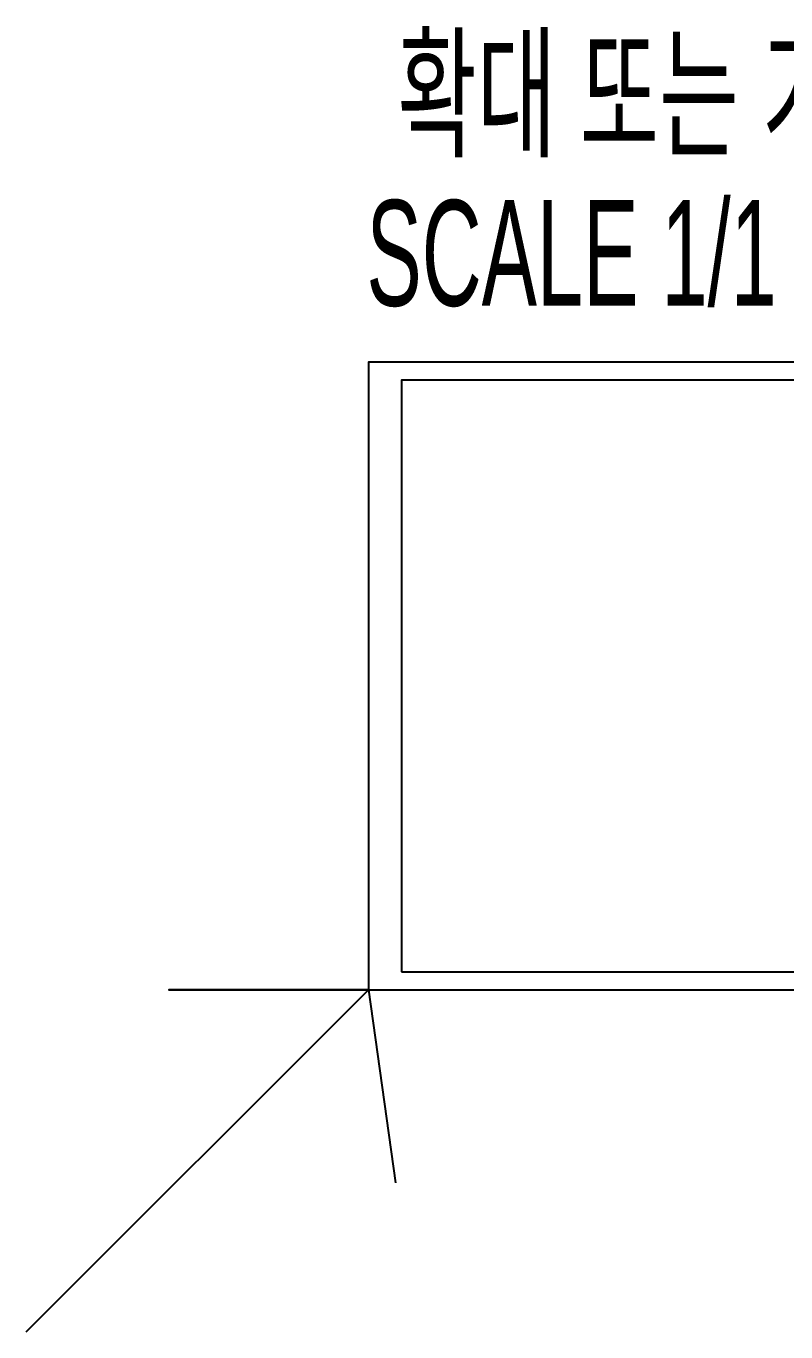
# Model space of a CAD drawing. Header units: millimetres. Extents: x -324 to 2092, y -324 to 912.
# Drawn here: x 852 to 1571, y -324 to 912 of the extents above; entities that cross this region are included whole.
import ezdxf

# ---------------------------------------------------------------- set-up
doc = ezdxf.new("R2010")
doc.units = ezdxf.units.MM
doc.layers.add('A-TEXT-NOTE', color=7, linetype='Continuous')
doc.layers.add('NOPLOT', color=193, linetype='Continuous', plot=False)
doc.styles.add('Gtx', font='Dotum.ttf')

msp = doc.modelspace()

# ---------------------------------------------------------------- linework, layer by layer
at = {"layer": 'NOPLOT'}
for points in [[(1175.7, 0), (2016.7, 0), (2016.7, 594), (1175.7, 594)], [(1206.7, 17), (1999.7, 17), (1999.7, 577), (1206.7, 577)], [(1206.7, 17), (1906.7, 17), (1906.7, 577), (1206.7, 577)]]:
    msp.add_lwpolyline(points, close=True, dxfattribs=at)
msp.add_lwpolyline([(851.6, -323.9), (1175.7, 0), (986.8, 0), (1175.7, 0), (1201, -182.8)], dxfattribs=at)

# ---------------------------------------------------------------- texts
at = {"layer": 'A-TEXT-NOTE', "color": 3, "style": 'Gtx', "width": 0.6}
for s, p in [('확대 또는 기본 천장평면도', (1202.9, 798.4)), ('SCALE 1/1', (1173.6, 647.4))]:
    msp.add_text(s, height=100, dxfattribs=at).set_placement(p)

doc.saveas('drawing.dxf')
